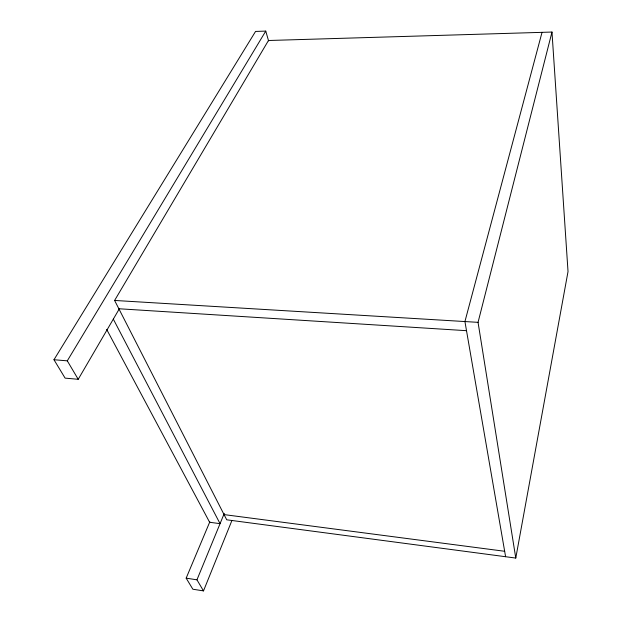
<?xml version="1.0" encoding="UTF-8"?>
<svg xmlns="http://www.w3.org/2000/svg" width="622" height="622" viewBox="0 0 622 622"><rect width="100%" height="100%" fill="white"/><g stroke="black" fill="none" stroke-linecap="round" stroke-linejoin="round"><path stroke-width="0.93" d="M515.778 558.066L568.026 271.557L551.978 32.049L268.471 40.5L114.611 300.449L226.719 519.805L515.778 558.066L478.054 322.344L551.978 32.049M542.034 32.344L464.929 321.551L505.608 556.721M209.832 521.796L186.165 578.157L192.859 589.221L203.503 590.9L231.843 520.684M203.503 590.9L196.949 579.821L224.301 513.344M268.58 40.889L265.757 31.1L255.556 31.434L53.974 359.734L65.108 378.129L78.216 379.296L119.486 308.535M78.216 379.296L67.293 360.838L265.757 31.1M114.611 300.449L478.054 322.344M118.856 308.753L466.508 330.686M53.974 359.734L67.293 360.838M224.06 514.596L504.667 551.279M186.165 578.157L196.949 579.821M106.665 329.411L209.63 522.27L220.056 523.662L113.313 319.109"/></g></svg>
